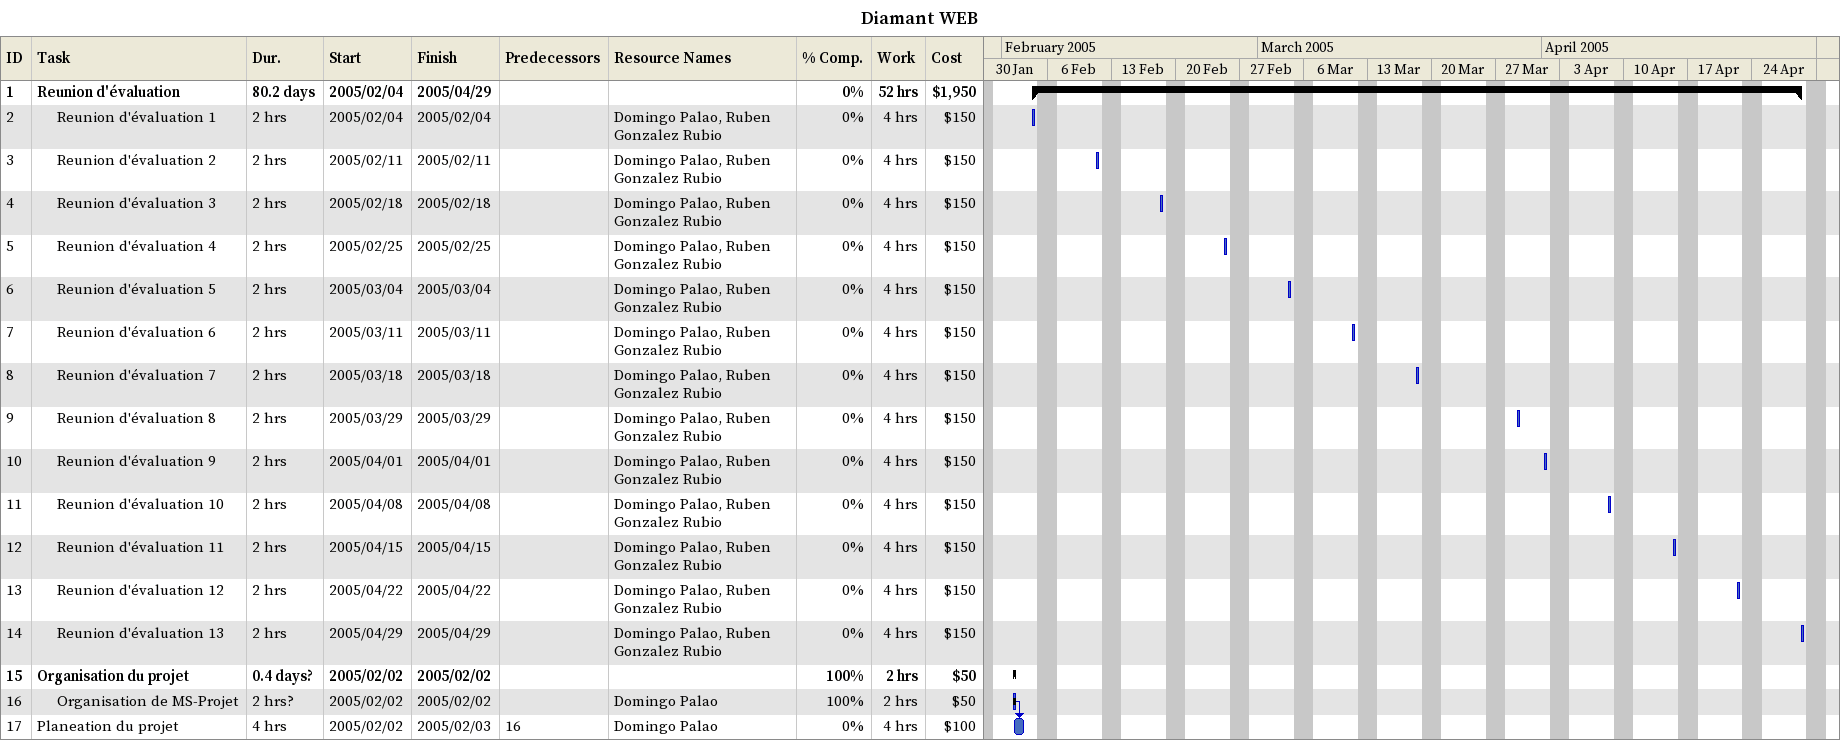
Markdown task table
Diamant WEB

| ID | Level | Task | Duration | Start | Finish | Predecessors | Resources | % complete | Work (h) | Cost ($) |
|---|---|---|---|---|---|---|---|---|---|---|
| 1 | 1 | **Reunion d'évaluation** | 80.2d | 2005-02-04 | 2005-04-29 |  |  | 0 | 52 | 1950 |
| 2 | 2 | Reunion d'évaluation 1 | 2h | 2005-02-04 | 2005-02-04 |  | Domingo Palao, Ruben Gonzalez Rubio | 0 | 4 | 150 |
| 3 | 2 | Reunion d'évaluation 2 | 2h | 2005-02-11 | 2005-02-11 |  | Domingo Palao, Ruben Gonzalez Rubio | 0 | 4 | 150 |
| 4 | 2 | Reunion d'évaluation 3 | 2h | 2005-02-18 | 2005-02-18 |  | Domingo Palao, Ruben Gonzalez Rubio | 0 | 4 | 150 |
| 5 | 2 | Reunion d'évaluation 4 | 2h | 2005-02-25 | 2005-02-25 |  | Domingo Palao, Ruben Gonzalez Rubio | 0 | 4 | 150 |
| 6 | 2 | Reunion d'évaluation 5 | 2h | 2005-03-04 | 2005-03-04 |  | Domingo Palao, Ruben Gonzalez Rubio | 0 | 4 | 150 |
| 7 | 2 | Reunion d'évaluation 6 | 2h | 2005-03-11 | 2005-03-11 |  | Domingo Palao, Ruben Gonzalez Rubio | 0 | 4 | 150 |
| 8 | 2 | Reunion d'évaluation 7 | 2h | 2005-03-18 | 2005-03-18 |  | Domingo Palao, Ruben Gonzalez Rubio | 0 | 4 | 150 |
| 9 | 2 | Reunion d'évaluation 8 | 2h | 2005-03-29 | 2005-03-29 |  | Domingo Palao, Ruben Gonzalez Rubio | 0 | 4 | 150 |
| 10 | 2 | Reunion d'évaluation 9 | 2h | 2005-04-01 | 2005-04-01 |  | Domingo Palao, Ruben Gonzalez Rubio | 0 | 4 | 150 |
| 11 | 2 | Reunion d'évaluation 10 | 2h | 2005-04-08 | 2005-04-08 |  | Domingo Palao, Ruben Gonzalez Rubio | 0 | 4 | 150 |
| 12 | 2 | Reunion d'évaluation 11 | 2h | 2005-04-15 | 2005-04-15 |  | Domingo Palao, Ruben Gonzalez Rubio | 0 | 4 | 150 |
| 13 | 2 | Reunion d'évaluation 12 | 2h | 2005-04-22 | 2005-04-22 |  | Domingo Palao, Ruben Gonzalez Rubio | 0 | 4 | 150 |
| 14 | 2 | Reunion d'évaluation 13 | 2h | 2005-04-29 | 2005-04-29 |  | Domingo Palao, Ruben Gonzalez Rubio | 0 | 4 | 150 |
| 15 | 1 | **Organisation du projet** | 0.4d? | 2005-02-02 | 2005-02-02 |  |  | 100 | 2 | 50 |
| 16 | 2 | Organisation de MS-Projet | 2h? | 2005-02-02 | 2005-02-02 |  | Domingo Palao | 100 | 2 | 50 |
| 17 | 1 | Planeation du projet | 4h | 2005-02-02 | 2005-02-03 | 16 | Domingo Palao | 0 | 4 | 100 |
